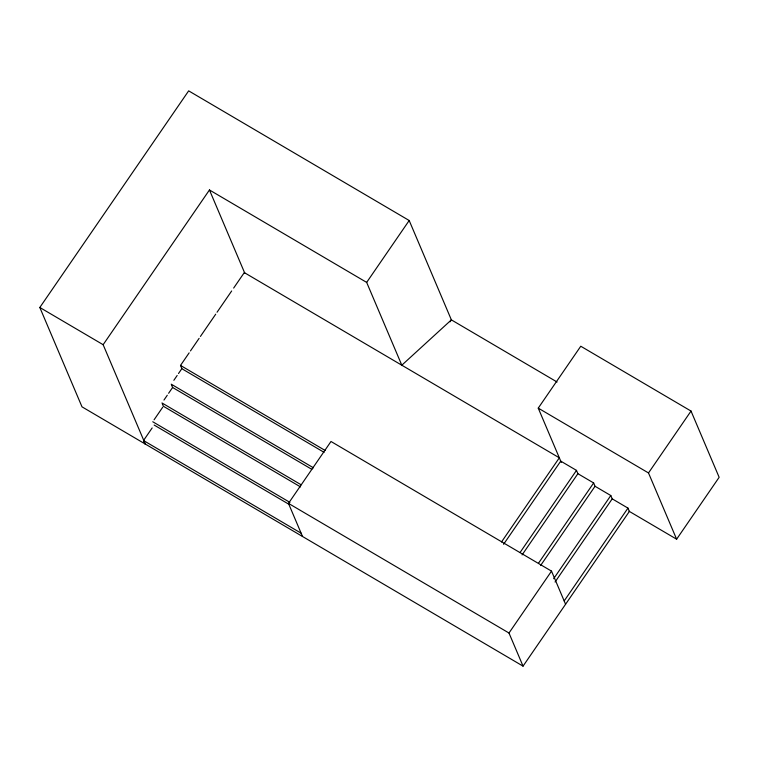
<?xml version="1.0" encoding="UTF-8"?>
<svg xmlns="http://www.w3.org/2000/svg" width="757" height="757" viewBox="0 0 757 757"><rect width="100%" height="100%" fill="white"/><g stroke="black" fill="none" stroke-linecap="round" stroke-linejoin="round"><path stroke-width="1.14" d="M503.594 544.292L560.738 461.127L576.493 470.381L577.894 473.693L593.649 482.957L595.049 486.268L610.804 495.532L612.214 498.844L627.96 508.108L629.37 511.42L523.049 666.141L82.002 406.84L39.818 307.474L188.663 90.859L409.187 220.505L451.371 319.87L557.057 382.011M145.316 444.066L103.141 344.7L209.452 189.969L366.662 282.399L401.967 365.565M181.822 368.536L180.507 365.432L189.146 352.857M190.471 350.926L199.11 338.351M200.435 336.42L215.717 314.183M217.051 312.244L231.67 290.972M233.658 288.067L244.293 272.596L559.328 457.815L501.522 541.946M173.855 380.298L177.176 375.463M178.51 373.532L181.831 368.697L324.1 452.345M163.966 400.056L167.288 395.22M168.612 393.28L172.605 387.48L171.546 385.001M154.078 419.804L162.708 407.238M144.18 439.562L152.157 427.951M366.662 282.399L409.187 220.505M302.526 536.495L288.464 503.377L330.989 441.482L551.522 571.128L565.583 604.256M450.037 321.81L451.371 319.87L401.816 365.205M561.287 462.423L538.246 408.127L580.77 346.233L691.027 411.06L719.15 477.307L676.626 539.202L629.076 511.249M520.012 552.582L576.493 470.381M522.075 554.928L577.894 473.693M538.492 563.227L593.649 482.957M540.564 565.564L595.049 486.268M523.049 666.141L508.988 633.022L551.522 571.128M553.66 578.698L610.804 495.532M555.061 582.01L612.214 498.844M676.626 539.202L648.503 472.955L691.027 411.06M564.173 600.944L627.96 508.108M538.246 408.127L648.503 472.955M180.507 365.432L325.283 450.547M171.196 384.168L313.474 467.817M39.818 307.474L103.141 344.7M172.605 387.48L311.827 469.34M161.97 402.951L301.201 484.811M300.567 486.931L163.38 406.263L162.32 403.784M152.744 421.744L289.94 502.402M288.464 503.377L508.988 633.022M154.154 425.055L289.316 504.512M301.04 533.136L143.518 440.527L144.928 443.839M209.452 189.969L244.757 273.135"/></g></svg>
